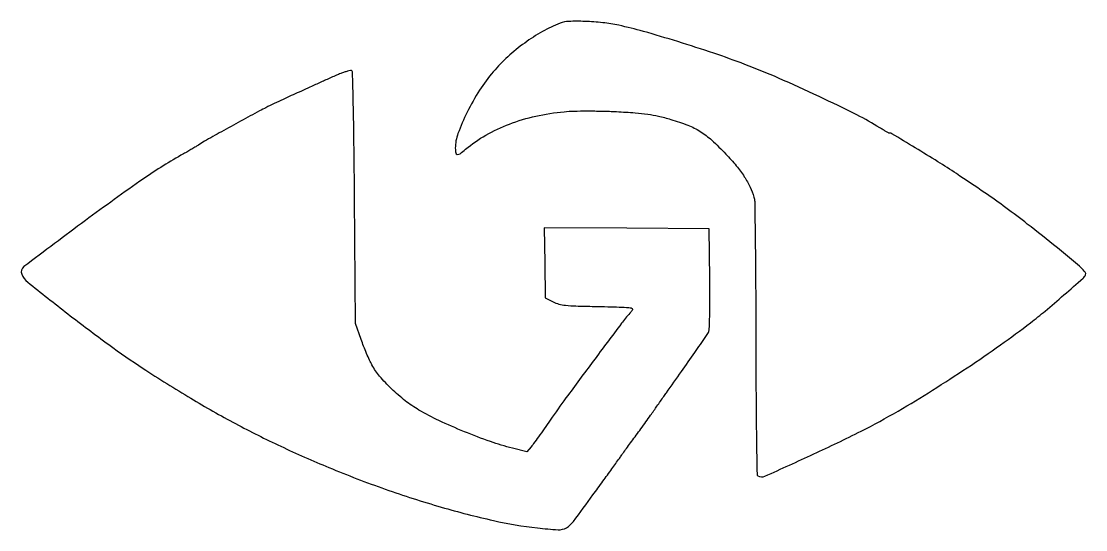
# Model space of a CAD drawing. Extents: x 36 to 575, y 58 to 316.
import ezdxf

# ---------------------------------------------------------------- set-up
doc = ezdxf.new("R2010")
doc.units = 0

msp = doc.modelspace()

# ---------------------------------------------------------------- linework, layer by layer
for points in [[(308.971155, 314.628903, 0.036483), (300.089586, 310.409417, 0.028207), (291.081905, 304.599509, 0.027659), (282.581852, 297.661613, 0.030786), (275.217219, 290.057295, 0.035183), (268.271434, 280.6795, 0.026644), (261.974374, 269.523881, 0.026339), (257.342321, 258.806305, 0.089054), (256, 251.329542, 0.044882), (256.216821, 248.918945, 0.333103), (257.010028, 248.182506, 0.186508), (258.393315, 248.555771, 0.017451), (261.215204, 250.778777, -0.045589), (271.44193, 257.94203, -0.038808), (283.352823, 263.583419, -0.036714), (296.667734, 267.576474, -0.031781), (311.083088, 269.820384, -0.016324), (315.961753, 270.104819, -0.006183), (322.787416, 270.195099, -0.006047), (330.318876, 270.110488, -0.006727), (337.583088, 269.843182, -0.005472), (347.037066, 269.264078, -0.017423), (353.32832, 268.588552, -0.021932), (358.742014, 267.571708, -0.013595), (365, 265.928974, -0.022072), (373.658269, 262.982309, -0.047531), (379.942191, 259.812714, -0.04475), (385.742175, 255.388969, -0.017572), (392.924394, 248.338075, -0.017953), (398.152185, 242.420448, -0.027324), (402.208605, 236.892423, -0.031406), (405.178844, 231.651703, -0.04341), (407.11276, 226.606828, -0.066254), (407.453141, 224.307767, -0.000455), (407.727993, 204.33285, -0.001768), (407.941003, 181.460777, -0.001129), (408.034571, 154.869136, 0.001056), (408.131367, 126.176207, 0.00237), (408.35412, 104.395627, 0.000323), (408.63789, 86.221291, 0.255599), (409.073607, 85.454508, 0.249191), (412.636271, 85.222107, 0.002333), (437.320919, 96.482131, 0.008319), (461.265923, 108.027201, 0.015958), (480, 118.208647, 0.007544), (497.488572, 128.806699, 0.007124), (514.989961, 140.127362, 0.007267), (531.76468, 151.675985, 0.008935), (547.063574, 162.956242, 0.011296), (554.45776, 168.884459, 0.005023), (563.945906, 177.01408, 0.00161), (573.598144, 185.508928, 0.112443), (574.844541, 187.247717, 0.273558), (574.667755, 188.53891, 0.034789), (572.697376, 190.698255, 0.018199), (568.842969, 194.11431, 0.002549), (560.590481, 200.838247, 0.002888), (545.400778, 212.94202, 0.008101), (534.579718, 221.182472, 0.008686), (523.922669, 228.746634, 0.003766), (509.5, 238.452694, 0.006438), (500.126237, 244.486762, 0.00373), (488.715194, 251.508243, 0.000764), (476.928727, 258.615465, 0.136104), (475.542251, 259, -0.122397), (475.160129, 259.094964, -0.004875), (473.888617, 259.784508, -0.008342), (472.393121, 260.647432, -0.005779), (470.730128, 261.670664, 0.024556), (459.224881, 268.167462, 0.006304), (440.011351, 277.504016, 0.006745), (419.51956, 286.808795, 0.012269), (402.5, 293.769192, 0.009525), (386.830774, 299.393632, 0.006225), (368.561362, 305.308853, 0.006146), (351.144664, 310.475586, 0.016843), (338.689699, 313.555355, 0.024418), (330.55033, 314.86806, 0.018744), (321.567154, 315.530344, 0.017224), (313.44608, 315.543854, 0.084652)], [(198, 289.120883, 0.005404), (195.884617, 288.257439, 0.002643), (193.20625, 287.113576, 0.002622), (190.43404, 285.894963, 0.0038), (188, 284.787488, -0.001386), (185.239657, 283.515425, -0.000506), (181.325, 281.729343, -0.000502), (177.0403, 279.784847, -0.0006), (173, 277.961986, 0.003985), (168.887315, 276.072853, 0.002974), (164.38125, 273.926581, 0.003006), (160.158626, 271.853, 0.006836), (157, 270.22398, 0.002408), (147.378272, 265.034286, 0.002288), (137.640435, 259.663285, 0.001529), (129.024401, 254.824888, 0.021282), (126, 252.940146, -0.011632), (124.703448, 252.097002, -0.003864), (122.765625, 250.92063, -0.003845), (120.597611, 249.649842, -0.004366), (118.5, 248.466164, 0.025835), (98.264919, 235.873193, 0.00776), (68.81286, 214.675081, 0.001929), (37.688448, 191.3446, 0.334196), (36.609829, 187.574386, 0.133895), (39.627621, 183.458058, 0.002746), (59.920819, 167.49654, 0.007203), (80.609772, 151.879919, 0.013144), (98, 139.831596, 0.009732), (122.105332, 124.713991, 0.012572), (144.830092, 111.837029, 0.012921), (167.645635, 100.403474, 0.011363), (192.012158, 89.639201, 0.013345), (220.541932, 78.685981, 0.014422), (248.892374, 69.572048, 0.015435), (275.229178, 62.809791, 0.026608), (297.540516, 59.042767, 0.014105), (308.045964, 58.138641, 0.149462), (312.174689, 59.145004, 0.097733), (315.747564, 62.346684, 0.004373), (325.636386, 75.724741, 0.000369), (330.689488, 82.698223, 0.000505), (335.227979, 88.984634, 0.000326), (339.033549, 94.274349, 0.005938), (340.22482, 95.974741, -0.005998), (341.222388, 97.39828, -0.001143), (343.073625, 99.96133, -0.001219), (345.249053, 102.943436, -0.001121), (347.500792, 106, 0.00186), (349.878506, 109.237576, 0.001459), (352.43367, 112.765625, 0.001475), (354.791027, 116.061084, 0.003625), (356.498333, 118.5, -0.001004), (358.025472, 120.706074, -0.000686), (359.768725, 123.20625, -0.000691), (361.455697, 125.611559, -0.001398), (362.791971, 127.5, 0.001151), (370.428444, 138.280641, 0.001654), (377.137473, 147.865511, 0.000821), (382.806218, 156.050103, 0.028185), (384.030828, 158.057603, 0.112832), (384.464, 159.643213, 0.003715), (384.691979, 166.2414, 0.006302), (384.813248, 174.601355, 0.003118), (384.767242, 185.216475), (384.5, 210.5), (342.726881, 210.76099), (300.953762, 211.02198), (301.226881, 193.26099), (301.5, 175.5), (305.5, 173.5, 0.053084), (308.365525, 172.429321, 0.035714), (311.805658, 171.802923, 0.019303), (316.97492, 171.439897, 0.003584), (326.5, 171.207972, -0.00252), (333.11566, 171.060969, -0.003724), (338.91744, 170.859532, -0.001724), (343.852846, 170.634305, -0.071092), (344.899797, 170.431874, -0.115804), (345.468398, 170.072595, -0.255898), (345.6038, 169.593891, -0.110886), (345.26865, 168.893405, -0.017609), (344.278889, 167.723902, 0.023421), (340.088011, 162.65366, 0.00094), (325.776103, 143.511997, 0.001713), (311.988061, 124.865534, 0.007389), (303.994252, 113.632922, -0.001951), (300.968125, 109.281291, -0.00231), (298.073118, 105.19298, -0.002011), (295.600217, 101.763984, -0.014689), (294.361042, 100.161356), (292.222084, 97.556868), (284.861042, 99.425436, -0.022278), (273.751248, 102.778803, -0.012546), (260.580642, 107.778123, -0.012551), (247.723448, 113.411764, -0.023026), (237.603638, 118.733342, -0.033704), (230.696203, 123.434122, -0.024962), (223.717868, 129.491184, -0.025429), (217.700647, 135.883321, -0.052296), (213.825377, 141.549599, -0.016555), (212.601822, 144.005301, -0.006882), (211.10647, 147.39582, -0.0068), (209.602828, 151.074578, -0.00873), (208.325377, 154.5), (205.5, 162.5), (205, 226.417114, 0.001078), (204.724191, 254.058519, 0.002807), (204.371227, 273.945585, 0.000442), (203.981998, 289.996462, 0.328462), (203.5, 290.617703, 0.122769), (202.877693, 290.637569, 0.013329), (201.471875, 290.294945, 0.015701), (199.796396, 289.781955, 0.012054)]]:
    msp.add_lwpolyline(points, format="xyb", close=True)

doc.saveas('drawing.dxf')
